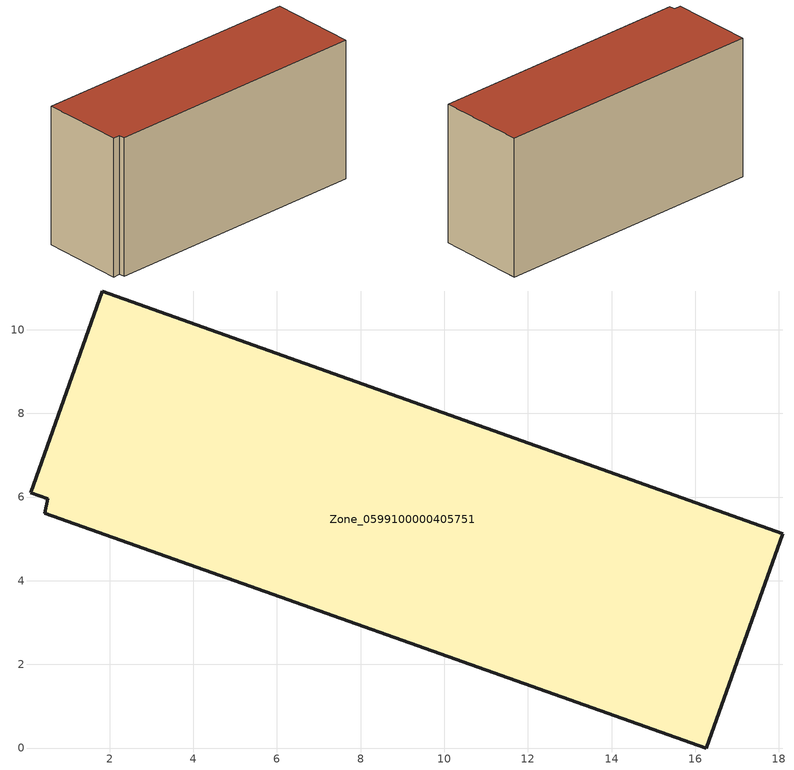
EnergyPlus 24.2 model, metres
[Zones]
Zone_0599100000405751
 floor ground (C_G): 16.27,0 0.46,5.62 0.52,5.96 0.12,6.1 1.82,10.93 18.09,5.12 z0.45
 wall outside (C_F): 16.27,0 18.09,5.12 1.82,10.93 0.12,6.1 0.52,5.96 0.46,5.62 16.27,0 z0.45:9.21
 roof outside (C_R): 0.46,5.62 16.27,0 18.09,5.12 1.82,10.93 0.12,6.1 0.52,5.96 z9.21
[BUILDING]
Pand.0599100000405751: North Axis=0; Terrain=City; Loads Convergence Tolerance Value=0.04; Temperature Convergence Tolerance Value=0.4; Solar Distribution=FullExterior; Maximum Number of Warmup Days=25; Minimum Number of Warmup Days=1
[Site:Location]
Rotterdam.The.Hague.AP_ZH_NLD Design_Conditions: Latitude=51.96; Longitude=4.45; Time Zone=1; Elevation=-4.5
[SITE:GROUNDTEMPERATURE:BUILDINGSURFACE]
18, 18, 18, 18, 18, 18, 18, 18, 18, 18, 18, 18
[MATERIAL] Thermal Absorptance=0.9; Solar Absorptance=0.7; Visible Absorptance=0.7
Name | Roughness | Thickness | Conductivity | Density | Specific Heat
G.TC.1992-2005 | MediumSmooth | 0.15 | 0.06 | 540 | 1210
F.TC.1992-2005 | Rough | 0.3 | 0.12 | 1920 | 840
R.TC.1992-2005 | MediumRough | 0.2 | 0.08 | 1500 | 1000
[CONSTRUCTION]
C_G: G.TC.1992-2005
C_F: F.TC.1992-2005
C_R: R.TC.1992-2005
[ZONE]
Zone_0599100000405751: Type=1; Multiplier=1; Ceiling Height=Autocalculate; Volume=Autocalculate; Floor Area=autocalculate; Part of Total Floor Area=Yes
[ZONEINFILTRATION:DESIGNFLOWRATE]
Infil_Zone_0599100000405751: Zone or ZoneList or Space or SpaceList=Zone_0599100000405751; Schedule=AlwaysOn; Design Flow Rate Calculation Method=Flow/Area; Flow Rate per Floor Area=0.0015; Constant Term Coefficient=1; Temperature Term Coefficient=0; Velocity Term Coefficient=0; Velocity Squared Term Coefficient=0
[HVACTEMPLATE:ZONE:IDEALLOADSAIRSYSTEM]
Zone_0599100000405751: Maximum Heating Supply Air Temperature=50; Minimum Cooling Supply Air Temperature=13; Maximum Heating Supply Air Humidity Ratio=0.0156; Minimum Cooling Supply Air Humidity Ratio=0.0077; Heating Limit=NoLimit; Cooling Limit=NoLimit; Dehumidification Control Type=ConstantSensibleHeatRatio; Cooling Sensible Heat Ratio=0.7; Dehumidification Setpoint=60; Humidification Control Type=None; Humidification Setpoint=30; Outdoor Air Method=None; Outdoor Air Flow Rate per Person=0.00944; Outdoor Air Flow Rate per Zone Floor Area=0; Outdoor Air Flow Rate per Zone=0; Demand Controlled Ventilation Type=None; Outdoor Air Economizer Type=NoEconomizer; Heat Recovery Type=None; Sensible Heat Recovery Effectiveness=0.7; Latent Heat Recovery Effectiveness=0.65
[ZONECONTROL:THERMOSTAT]
ThermostatControl_Zone_0599100000405751: Zone or ZoneList=Zone_0599100000405751; Control Type Schedule=DualSetpointControlType; Control 1=Thermostat_Zone_0599100000405751; Temperature Difference Between Cutout And Setpoint=0
[THERMOSTATSETPOINT:DUALSETPOINT]
Thermostat_Zone_0599100000405751: Heating Setpoint Temperature Schedule=HeatingSetpoint_Zone_0599100000405751; Cooling Setpoint Temperature Schedule=CoolingSetpoint_Zone_0599100000405751
[SCHEDULE:COMPACT]
HeatingSetpoint_Zone_0599100000405751: Through: 12/31, For: AllDays, Until: 24:00, 21
CoolingSetpoint_Zone_0599100000405751: Through: 12/31, For: AllDays, Until: 24:00, 24
DualSetpointControlType: Through: 12/31, For: AllDays, Until: 24:00, 4
AlwaysOn: Through: 12/31, For: AllDays, Until: 24:00, 1
